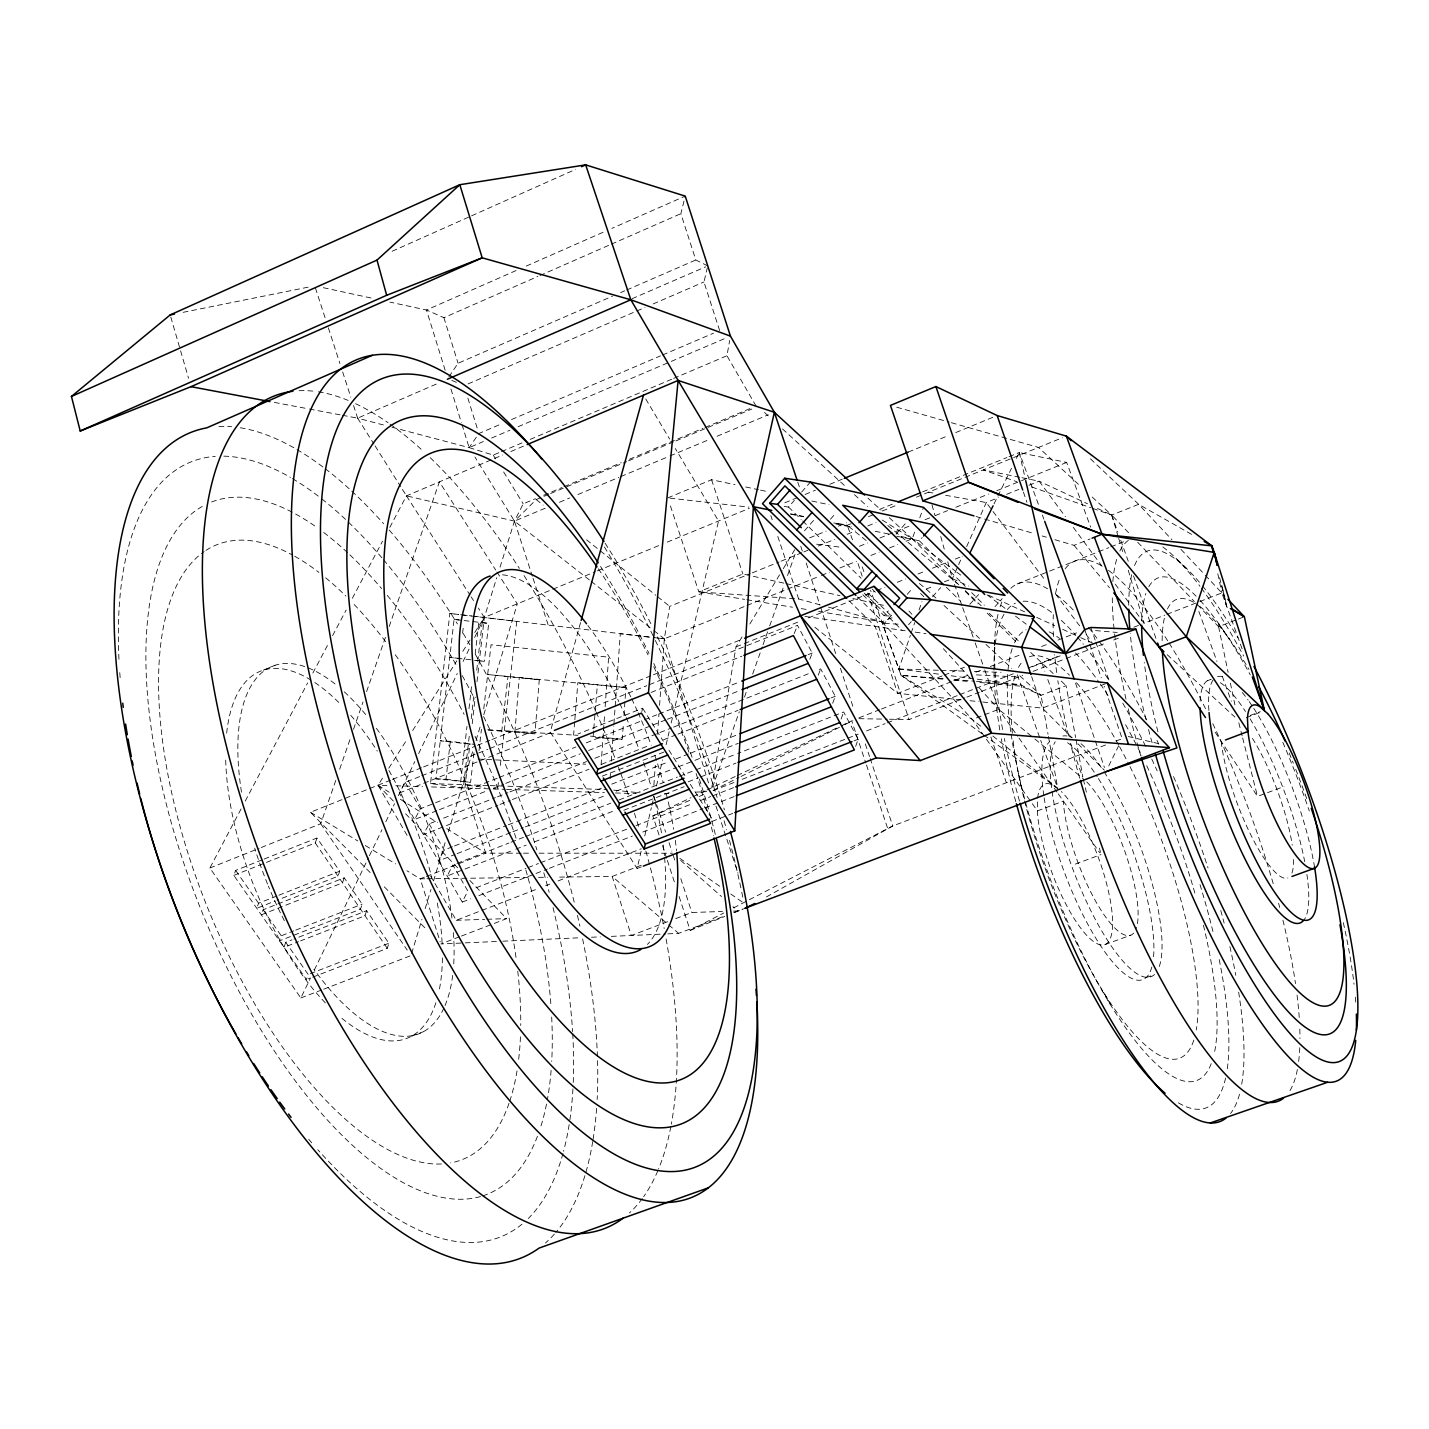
<?xml version="1.0" encoding="UTF-8"?>
<svg xmlns="http://www.w3.org/2000/svg" width="1429" height="1429" viewBox="0 0 1429 1429"><rect width="100%" height="100%" fill="white"/><g stroke="black" fill="none" stroke-linecap="round" stroke-linejoin="round"><path stroke-width="0.75" stroke-dasharray="5 3.75" d="M994.37 654.035L994.852 637.566M601.091 764.908L603.342 732.613M603.502 730.451L604.556 715.393M605.146 706.801L608.629 657.179L491.058 644.765L483.431 711.785M610.094 778.716L610.558 772.124M611.326 761.139L613.791 725.986M613.952 723.788L615.024 708.427M615.184 706.23L620.275 633.726L651.106 637.298L460.817 614.774M593.607 730.916L593.071 737.489L622.276 739.293L623.33 724.199M623.937 715.59L625.009 700.514M625.152 698.352L625.92 687.581L487.664 674.542L539.269 679.775L534.928 733.881L487.503 730.058M653.875 785.307L655.304 765.337M657.519 734.256L658.948 714.286M659.573 705.408L664.324 638.817L669.719 606.378L750.189 573.708M574.654 721.967L573.601 735.06L577.923 735.613M574.833 719.787L577.852 682.687L625.92 687.581M593.785 728.736L595.036 713.428M595.214 711.249L597.358 685.009M521.299 853.184L485.717 853.184L464.889 788.022L430.486 783.556L449.849 613.47L458.459 614.452M473.946 752.869L470.588 782.377L435.934 778.823L454.083 619.4L462.335 620.347M435.934 778.823L445.991 779.198L450.314 741.347L474.91 744.438M462.621 633.172L463.585 624.759M460.638 782.02L466.979 726.325M468.98 708.73L471.481 686.76M475.214 654.035L478.84 622.24L488.7 623.383L484.377 661.341L474.482 660.394M469.23 736.274L463.711 784.7L484.913 787.45M471.231 718.662L473.731 696.637M476.75 670.219L482.77 617.382L516.78 621.276L500.15 767.016M464.889 788.022L469.927 743.705M472.213 723.771L475.232 697.173M477 681.669L484.324 617.417L496.774 577.638M479.019 750.564L481.43 729.308M501.686 731.827L507.938 676.971M498.399 782.485L497.649 789.094L493.398 788.558M711.874 787.022L736.006 646.89L742.919 635.458M756.066 406.05L726.95 355.732L729.665 340.477M641.264 866.885L637.102 868.493L641.174 851.112M644.747 835.911L651.356 807.689M651.874 805.509L653.392 798.99M656.447 785.968L662.556 759.906M666.128 744.705L669.183 731.666M671.219 722.985L718.555 520.996L675.328 448.545M719.644 330.581L703.961 281.977L707.301 267.92M641.835 711.499L642.639 708.23L578.013 733.988M707.766 265.901L695.798 259.989L680.865 213.689L685.223 196.112L611.88 228.39M580.549 622.597L550.272 732.023L637.102 868.493M411.641 953.447L421.948 919.329M425.163 908.683L430.969 889.499M433.541 880.961L445.133 842.592M448.349 831.928L473.481 748.796M476.053 740.276L480.573 725.343M483.788 714.696L517.298 603.842L496.917 571.939M312.701 977.168L387.295 948.338L388.867 943.247L366.628 910.684L294.052 939.032M500.043 567.17L514.458 521.103L523.21 503.848L535.464 498.685M366.628 910.684L365.002 915.739L300.626 940.854M344.193 877.817L342.531 882.836L261.311 914.81L263.115 909.773L344.193 877.817L362.162 904.128L360.537 909.183L279.477 940.854L281.245 935.781L293.695 930.922M262.096 859.865L235.66 870.404L233.82 875.388L306.485 979.562L308.2 974.471L285.746 942.265L291.98 939.835M264.133 859.061L317.006 837.983L339.691 871.208L338.012 876.227L277.065 900.252M982.116 733.774L901.074 675.363L898.823 668.968L910.38 635.316M911.095 633.226L914.703 622.705M919.043 610.094L921.919 601.68M285.746 942.265L283.996 947.338L298.536 941.657M261.203 847.522L320.739 823.729L336.029 779.698M339.673 769.213L350.587 737.739M353.499 729.362L362.966 702.086M366.592 691.6L385.526 637.066M389.17 626.581L439.382 481.877L495.72 570.064M266.401 862.419L315.273 842.967L317.006 837.983M855.649 746.367L858.15 739.24L843.646 711.999L737.632 753.512M712.607 787.218L739.311 711.767M744.491 697.102L748.207 686.634M752.654 674.059L762.3 646.819M763.032 644.711L768.981 627.956M769.713 625.866L783.807 586.051M787.522 575.565L795.685 552.523M276.815 896.037L258.56 903.235L256.756 908.272L275.029 901.056M906.04 541.269L912.238 538.769L915.257 530.391M919.776 517.834L923.545 507.384M841.092 719.055L843.646 711.999M832.678 703.282L835.268 696.28L820.675 668.879L816.531 670.523M818.299 675.131L820.675 668.879M809.832 659.233L812.244 653.035L797.507 625.384L648.837 684.866M794.22 633.547L797.507 625.384M961.967 605.592L952.411 578.62L957.752 566.616M958.645 564.616L962.199 556.613M966.647 546.61L986.242 502.561L998.442 497.631M241.072 808.957L209.867 868.028L300.858 997.978L310.522 977.954L306.485 979.562M314.38 969.952L368.45 857.775M369.414 855.775L381.972 829.731M385.83 821.729L394.529 803.687M398.387 795.685L414.803 761.621M418.661 753.619L457.28 673.488M463.085 661.484L469.837 647.462M474.66 637.441L484.324 617.417L595.339 571.725M994.012 503.901L1011.5 468.337M1016.358 458.459L1019.27 452.529L1066.659 462.424L1090.666 527.14M1108.761 765.89L1120.265 742.562M419.662 776.59L405.211 782.377L399.316 793.024L462.264 902.074L467.801 890.999L452.832 865.009L447.206 875.977L513.672 850.005M452.457 846.754L444.187 850.005L438.507 860.919L455.047 854.435M245.234 801.08L307.646 682.937M312.844 673.095L328.438 643.55M332.6 635.673L346.122 610.076M352.374 598.269L382.525 541.162M389.813 527.372L406.461 495.863L492.451 459.334M435.345 821.425L429.129 823.872L423.359 834.697L497.899 805.241M497.113 778.287L420.412 808.76L414.606 819.514L437.399 810.475M749.832 624.009L782.092 570.635M783.253 568.724L794.774 549.665M407.086 835.376L378.042 785.2L384.008 775.768M388.777 768.23L406.693 739.954M412.659 730.523L456.851 660.77M462.817 651.338L469.998 640.031M474.767 632.493L484.324 617.417L478.34 608.057M448.885 376.899L458.066 363.252L612.487 296.178M391.939 427.217L469.141 447.616L478.858 433.523L501.311 423.931M784.199 506.491L788.54 507.063L794.363 500.382M801.651 492.058L810.404 482.055M804.473 530.784L814.173 519.727M830.463 519.227L835.911 513.029M896.054 534.178L907.611 521.103M896.68 536.232L919.347 540.805L922.205 537.59M862.794 594.75L884.122 615.685L888.356 610.915M907.201 594.303L912.702 588.105M857.454 596.947L884.355 623.383L892.839 613.827M932.548 596.768L940.693 587.605M908.54 624.741L911.327 621.615M969.827 604.36L978.597 594.535M994.995 606.682L1002.193 598.644M548.557 494.398L536.232 499.561L514.458 521.103L406.461 495.863L401.799 488.468M766.48 896.912L892.75 825.962L1105.653 744.956M679.097 896.465L690.171 930.386L723.717 912.988M733.595 907.879L747.403 900.717M749.385 899.698L892.75 825.962L870.225 758.62M713.125 790.398L739.079 777.447M741.062 776.447L842.878 725.61M844.878 724.61L852.863 720.627M659.055 834.983L652.839 815.905L690.993 797.65M693.011 796.685L705.069 790.934M707.069 789.969L735.185 776.519M737.203 775.572L839.645 726.575M841.663 725.628L851.702 720.823L865.76 762.89M392.135 251.272L469.552 216.726M471.588 215.815L575.476 169.426M516.119 270.545L426.467 310.004L389.938 302.108M526.301 266.062L603.735 231.98M445.169 370.29L426.467 310.004L443.901 317.667L537.858 276.44M539.912 275.529L609.361 245.056M611.398 244.163L680.865 213.689M620.615 292.641L624.669 290.873M626.706 289.998L695.798 259.989M632.011 298.732L705.73 266.794M342.299 415.25L357.643 418.161L437.149 383.704M468.069 383.919L634.815 311.861M636.852 310.968L644.997 307.467M653.124 303.948L703.961 281.977M511.511 419.572L660.466 355.875M662.52 354.999L713.535 333.189M462.014 424.609L469.141 447.616L483.431 441.525M491.594 438.042L509.974 430.2M518.138 426.717L669.201 362.252M671.255 361.394L726.361 337.869M469.141 447.616L493.273 455.101L499.418 452.475M501.472 451.618L521.978 442.901M530.177 439.4L671.612 379.274M673.666 378.399L726.95 355.732M494.488 458.459L502.651 454.994M510.814 451.528L525.104 445.455M652.839 815.905L691.029 799.847M699.067 796.471L707.105 793.095M543.645 495.256L562.026 487.539M564.062 486.682L621.258 462.674M629.421 459.245L702.961 428.361M704.997 427.503L751.976 407.765M550.594 493.523L626.563 461.638M628.617 460.781L673.773 441.811M675.828 440.954L751.779 409.069M545.163 508.242L514.458 521.103L474.946 457.048M559.489 502.24L569.707 497.953M577.905 494.523L618.828 477.393M620.883 476.536L667.95 456.816M669.987 455.958L708.873 439.685M717.054 436.256L768.213 414.839M667.772 497.899L711.553 479.715L735.006 484.699M263.258 670.201L275.136 665.271M597.393 570.868L659.001 545.503M667.218 542.127L749.278 508.349M784.807 502.794L796.828 497.846M805.099 494.452L815.405 490.218M829.856 484.288L842.235 479.197M908.272 452.064L947.498 435.952M955.751 432.558L993.28 417.125M809.654 537.858L826.105 531.159M838.43 526.14L846.647 522.8M879.532 509.421L893.911 503.562M922.687 491.844L1006.945 457.548M1008.999 456.708L1019.27 452.529L1038.526 504.616M851.112 523.711L847.254 525.265L834.179 522.621M868.439 516.655L874.226 514.297M882.265 511.028L898.341 504.491M916.436 497.131L922.473 494.666M924.474 493.845L1062.39 437.738M783.842 583.121L742.866 573.994L698.817 591.892L669.844 504.169M752.261 572.868L779.091 561.972M781.145 561.133L801.794 552.755M803.848 551.916L807.974 550.236M818.299 546.039L834.804 539.34M847.183 534.303L855.435 530.963M867.832 525.926L876.084 522.567M859.383 546.307L867.582 542.984M879.907 538.001L910.684 525.55M925.045 519.727L933.262 516.405M935.316 515.583L947.623 510.6M955.84 507.277L988.672 493.987M996.888 490.665L1019.466 481.519M1021.521 480.698L1066.659 462.424M1006.588 494.345L1018.806 489.415M1028.969 485.288L1039.151 481.18L1087.523 503.776M708.516 782.931L664.324 638.817L653.375 637.513L664.324 638.817L744.902 606.307M746.974 605.467L819.281 576.28M821.336 575.458L829.606 572.118M839.93 567.956L856.471 561.275M870.922 555.434L879.192 552.112M889.517 547.932L897.787 544.61M370.182 872.565L310.486 812.279L367.807 789.29M369.843 788.469L390.456 780.216M392.528 779.377L421.519 767.748M423.591 766.926L475.375 746.17M477.447 745.331L489.879 740.347M491.951 739.525L651.428 675.578M653.5 674.756L742.562 639.049M690.171 930.386L724.646 916.525M734.792 912.452L742.919 909.183M736.006 646.89L742.205 644.408M744.277 643.586L800.115 621.222M808.385 617.9L874.584 591.392M876.656 590.57L884.926 587.248M897.341 582.282L905.611 578.959M918.025 573.994L924.224 571.511M932.494 568.206L946.98 562.401M955.251 559.078L961.467 556.596M421.734 775.768L487.789 749.332M489.861 748.492L646.783 685.706M209.867 868.028L259.149 848.344M399.316 793.024L552.005 732.023M651.035 692.458L741.83 656.197M919.383 583.514L926.26 589.07L934.298 585.854M944.373 581.835L952.411 578.62L968.451 585.997M1092.756 508.42L1111.708 515.065L1138.663 504.312L1192.59 534.928M233.82 875.388L264.365 863.241M818.656 611.469L881.854 621.794L895.394 616.399M1054.906 539.698L1074.072 545.342L1090.041 538.983M499.185 777.447L575.905 746.974M586.265 742.848L642.246 720.609M644.318 719.787L656.751 714.839M658.823 714.018L739.686 681.883M808.099 654.696L812.244 653.035M439.471 809.654L485.038 791.577M493.327 788.29L503.687 784.182M505.759 783.36L580.335 753.78M588.623 750.493L650.784 725.825M652.857 725.003L665.289 720.073M667.361 719.251L739.865 690.493M1017.234 583.943L1047.636 571.904M1049.654 571.1L1096.49 552.541M1098.526 551.719L1108.761 547.664M1110.797 546.86L1125.123 541.18M443.633 818.138L495.416 797.632M497.488 796.81L507.849 792.72M509.921 791.898L586.569 761.55M594.857 758.281L671.523 727.933M673.595 727.111L808.242 673.809M499.971 804.438L510.314 800.347M512.386 799.525L588.98 769.249M601.413 764.354L649.034 745.527M663.52 739.811L675.935 734.899M678.007 734.077L738.043 710.356M278.834 895.233L339.691 871.208M454.529 845.932L506.259 825.605M508.331 824.801L601.448 788.183M611.791 784.128L667.665 762.157M675.935 758.906L688.349 754.03M690.421 753.208L738.007 734.506M831.124 697.906L835.268 696.28M457.119 853.631L510.885 832.535M512.957 831.714L523.3 827.659M525.354 826.855L606.003 795.221M616.346 791.148L676.31 767.623M678.382 766.819L692.851 761.139M694.923 760.335L738.346 743.294M456.976 863.384L508.956 843.039M511.028 842.217L523.496 837.34M525.586 836.519L610.808 803.152M619.132 799.901L677.346 777.108M679.418 776.304L693.976 770.606M696.048 769.784L735.542 754.316M424.306 877.21L420.215 878.817L406.961 870.779M426.342 876.424L485.717 853.184L446.723 828.57M942.229 675.917L897.68 693.351L814.423 626.884M944.247 675.131L964.504 667.2M295.767 930.1L362.162 904.128M602.181 776.161L666.879 750.922M515.762 849.201L526.14 845.146M534.446 841.895L615.47 810.243M688.171 781.824L698.567 777.769M700.639 776.947L735.953 763.157M858.918 717.84L879.424 709.82M881.479 709.016L969.737 674.559M975.882 672.148L982.045 669.754M990.261 666.539L1019.02 655.304M1041.598 646.497L1047.761 644.086M1058.032 640.067L1076.519 632.851M623.776 810.279L684.098 786.718M713.196 790.594L733.917 782.538M742.205 779.305L845.789 738.989M847.861 738.186L858.222 734.149M866.51 730.933L885.14 723.663M887.213 722.86L957.662 695.459M959.734 694.637L1013.608 673.684M1028.094 668.04L1059.175 655.947M1032.167 666.771L1060.211 655.857M1133.84 627.206L1142.057 624.009M1115.245 584.157L1144.111 623.223L1164.796 615.167M1166.868 614.345L1195.859 603.074M1199.86 601.52L1221.884 592.946L1224.885 596.107M476.107 887.766L525.943 868.385M528.015 867.582L538.394 863.545M540.466 862.741L627.67 828.838M635.976 825.605L692.047 803.812M700.353 800.579L710.731 796.542M712.803 795.739L733.577 787.665M854.006 740.847L858.15 739.24M889.481 719.216L909.04 719.573L964.861 697.87M966.933 697.066L979.329 692.243M981.401 691.44L1022.735 675.363M1033.06 671.362L1064.051 659.305M1066.123 658.501L1105.367 643.246M1113.638 640.031L1119.836 637.62M462.264 902.074L470.57 898.859M478.876 895.626L547.343 869.064M549.415 868.26L632.404 836.054M642.782 832.035L702.943 808.689M705.015 807.885L734.077 796.614M310.254 973.667L388.867 943.247M976.418 717.912L982.491 715.572M984.527 714.786L998.71 709.302L1033.185 737.614M430.54 875.906L456.244 920.294L537.322 888.945M545.628 885.73L549.79 884.122M558.114 880.907L641.264 848.772M711.928 821.443L726.486 815.816M728.576 815.012L732.72 813.405M979.83 682.49L1021.396 686.242L1041.044 695.316L1066.088 685.634L1075.644 737.56M1197.359 604.646L1218.58 626.688L1236.424 619.793M1238.407 619.025L1244.355 616.721M1105.421 683.794L1042.366 708.087L978.794 701.621M641.299 865.242L612.184 876.459L556.381 877.138M300.858 997.978L321.65 989.975M323.722 989.19L410.998 955.572M459.37 936.835L440.864 943.962L463.014 942.979M461.424 936.049L492.255 924.17M494.309 923.384L506.634 918.633L469.891 880.496M1207.273 680.776L1210.649 679.489M1115.995 741.026L1122.194 738.668L1104.188 686.259M667.629 921.687L631.296 935.477L612.184 876.459L666.986 923.402M675.703 918.615L691.85 912.488L722.502 911.47M1250.196 715.465L1260.271 711.66M1246.32 717.626L1260.432 712.285M667.861 933.851L678.614 933.369L723.538 916.382M733.738 912.506L743.419 908.862M411.606 1036.168L423.609 1031.631M1075.305 864.116L1101.009 854.56M1215.222 732.291L1257.502 796.382L1283.974 786.539M1105.028 944.569L1130.821 935.173M1146.129 977.579L1154.4 974.596A128.217 35.582 69.5 0 1 1080.36 887.981A128.217 35.582 69.5 0 1 1055.245 741.722M183.126 312.326L310.415 286.711M664.378 793.649L668.826 793.434M695.53 792.148L706.676 791.612M465.229 942.872L500.65 941.3M502.865 941.193L580.37 937.746M591.445 937.245L600.305 936.852M611.38 936.37L665.718 933.941M456.244 920.294L484.735 919.347M486.914 919.276L506.634 918.633M733.452 911.113L737.828 910.97L732.934 906.629M424.681 878.764L420.215 878.817L440.203 941.854M426.896 878.746L529.587 877.477M538.519 877.37L547.45 877.245M523.514 853.184L530.195 853.184M539.09 853.184L672.505 853.22M859.025 718.68L887.302 719.18M828.516 607.146L881.854 621.794L898.823 668.968L938.817 670.272M941.05 670.344L965.486 671.148M974.382 671.451L1001.05 672.327M393.35 801.08L378.042 785.2L386.937 785.486M395.851 785.771L422.573 786.647M431.487 786.932L491.094 788.879M493.273 788.951L504.312 789.326M506.527 789.397L604.342 792.595M615.452 792.952L635.458 793.613M430.486 783.556L487.968 785.539M490.183 785.611L505.634 786.146M507.831 786.218L607.129 789.63M478.036 759.067L585.711 764.176M976.4 674.881L1018.609 676.971M450.314 741.347L440.275 740.794L470.927 744.223M884.355 623.383L899.752 624.259M884.122 615.685L891.464 616.149L864.188 589.373M487.718 729.701L577.816 735.328M590.427 736.114L622.276 739.293M819.978 604.806L798.65 598.947L698.817 591.892L744.58 599.358M943.229 678.721L901.074 675.363L870.565 590.32M954.322 679.597L974.31 681.169M976.525 681.347L1020.895 684.866L1041.044 695.316L1048.029 734.238M1095.543 630.582L1117.192 632.475M942.64 679.132L901.074 675.363L972.363 719.484L982.616 727.736M953.572 680.115L968.88 681.49M459.745 658.43L449.76 657.465L474.106 660.127M961.253 699.835L897.68 693.351L875.191 626.438L848.29 599.984M970.023 700.728L976.596 701.389M613.72 790.148L640.067 792.845M669.969 498.149L748.992 507.134M460.62 614.702L471.391 615.935M473.553 616.185L484.324 617.417M464.068 620.561L488.7 623.383M454.083 619.4L462.067 620.329M449.849 613.47L458.62 614.506M476.161 660.377L484.377 661.341M539.269 679.775L519.281 677.4L514.958 731.398L534.928 733.881M816.62 544.199L842.449 547.45M445.991 779.198L470.588 782.377M898.823 668.968L940.246 674.363M951.142 675.792L975.114 678.9M977.293 679.186L1020.895 684.866M804.938 616.417L906.433 630.886M915.132 632.118L925.992 633.672M746.76 599.716L792.506 607.2M801.222 608.611L807.76 609.683M928.493 492.219L932.78 492.987M945.605 495.291L986.242 502.561L1044.849 579.906M274.332 402.406L307.217 408.623M309.396 409.033L340.102 414.839M1019.806 477.286L983.277 469.927L1016.966 481.769M1021.949 477.715L1039.151 481.18L1065.391 516.691M790.559 513.797L803.652 516.441M790.612 514.19L803.42 516.78M833.786 522.907L851.22 526.444M875.191 531.284L890.446 534.357M901.342 536.572L912.238 538.769L954.983 570.796M836.001 523.996L852.541 527.319M745.67 486.967L758.46 489.683M760.585 490.147L769.124 491.951M811.886 501.043L829.07 504.705M323.329 287.693L372.755 298.375M786.004 583.604L839.913 595.625M852.863 598.519L885.212 605.717M1128.285 736.524L1160.009 743.955M353.552 405.55L357.643 418.161L383.365 424.949M896.733 407.211L949.231 422.109M951.339 422.698L1038.544 447.438L1080.824 486.521M976.078 516.512L982.473 518.405M984.599 519.031L1033.596 533.428M1042.116 535.946L1046.385 537.197M1031.702 486.95L1090.649 507.67M451.796 380.382L457.905 383.026M988.511 595.232L1024.611 611.826M1036.632 617.364L1054.691 625.67M1062.712 629.349L1078.752 636.727M1080.753 637.656L1092.792 643.193M1097.597 508.492L1111.708 515.065L1130.071 534.267M310.486 812.279L357.786 840.949M365.342 845.539L395.619 863.902M882.265 520.067L912.238 538.769L957.555 583.729M378.042 785.2L389.17 792.22M400.316 799.258L437.453 822.693M679.793 858.311L719.859 886.355M730.791 894L743.527 902.914M983.92 735.078L1055.942 787.004M956.769 572.118L962.11 576.137M987.046 594.803L1006.623 609.486M1015.537 616.167L1026.218 624.169M1057.889 788.915L1052.762 785.021A85.686 24.382 69.5 0 0 1037.65 797.704L1037.4 811.94A85.686 24.382 69.5 0 0 1082.182 930.047A85.686 24.382 69.5 0 0 1111.119 905.361A85.686 24.382 69.5 0 0 1061.336 791.523M589.391 579.96L514.458 521.103L532.356 576.226M591.142 581.335L652.124 629.242M653.875 630.6L664.324 638.817M536.232 499.561L543.163 505.116M586.497 539.787L598.644 549.504M600.376 550.897L655.84 595.286M657.572 596.679L669.719 606.378M992.851 736.006L1057.746 788.308L1040.687 740.401M866.153 540.519L847.254 525.265L852.488 539.84M887.82 525.497L958.805 584.657M1034.918 739.025L1083.2 778.68M668.647 924.831L678.614 933.369M680.668 860.437L721.502 896.537M764.479 412.463L769.391 416.946M782.485 428.896L846.272 487.182M854.453 494.648L867.546 506.616M867.921 498.096L881.05 510.153M889.267 517.691L912.238 538.769M1167.207 654.678L1234.888 717.072M1019.859 675.828L1041.044 695.316M1092.203 497.042L1111.708 515.065L1117.728 531.856M926.26 589.07L935.941 598.036M944.015 605.521L979.508 638.424M985.956 644.408L1011.768 668.343M1030.72 652.446L1053.191 673.559M1061.247 681.097L1066.088 685.634M1090.47 458.852L1138.663 504.312L1171.959 539.769M965.2 590.677L981.169 605.735M989.172 613.273L1019.52 641.907M1176.853 559.168L1188.606 570.457M788.54 507.063L801.169 519.442M802.741 520.996L861.169 578.298M872.226 589.123L875.388 592.231M864.188 593.053L902.074 630.26M919.347 540.805L965.307 586.372M971.649 592.66L984.331 605.235M965.379 591.481L977.883 603.878M987.243 613.184L1016.948 642.639M946.48 587.337L960.627 601.377M920.615 593.517L923.759 596.643M1071.804 737.578L1042.366 708.087L1031.649 676.649M1078.002 743.794L1104.349 770.177M384.312 886.837L426.735 929.69M405.586 813.78L457.655 867.796M1137.716 542.27L1194.322 601.484M1181.033 549.433L1203.736 573.601M1205.236 575.226L1221.884 592.946L1243.301 652.124M881.854 621.794L972.363 719.484L1031.041 801.937M908.933 611.005L911.934 614.291M943.354 648.695L970.273 678.168M979.258 688.01L998.71 709.302L1017.716 736.31M1074.072 545.342L1109.511 587.801M1055.495 593.964L1080.806 627.367M1086.129 634.387L1091.452 641.425M1073.268 527.337L1102.116 566.402M1032.327 803.741L1037.418 810.904L1063.372 801.115L1063.355 802.151A85.865 23.918 69.5 0 0 1094.632 899.377A85.865 23.918 69.5 0 0 1134.572 931.904M1018.984 738.114L1057.031 792.113M1058.3 793.917L1099.741 852.774M235.66 870.404L258.56 903.235M263.115 909.773L281.245 935.781M1218.705 623.687L1229.851 639.763M320.739 823.729L407.229 950.089M315.273 842.967L387.295 948.338M406.461 495.863L469.945 594.964M471.141 596.84L473.535 600.573M357.643 418.161L373.916 444.062M375.077 445.902L400.638 486.61M642.639 708.23L663.288 741.169M668.915 750.136L684.902 775.625M690.332 784.289L711.696 818.353M493.273 455.101L495.577 458.852M503.633 471.963L523.21 503.848M645.747 398.977L669.629 439.025M405.211 782.377L420.412 808.76M429.129 823.872L444.187 850.005M1103.706 992.566L1111.923 1007.123M1042.366 515.047L1043.92 519.209M1198.877 611.433L1216.972 661.556M1222.259 676.185L1231.316 701.246M1120.747 540.251L1128.267 561.222M1133.536 575.923L1156.132 638.852M862.205 566.92L864.545 573.529M1041.902 662.985L1044.849 671.255M1047.796 679.507L1067.713 735.292M1070.66 743.544L1082.45 776.608M1017.323 674.845L1039.937 738.311M962.699 607.664L974.453 640.853M975.185 642.925L984.009 667.825M984.742 669.897L998.71 709.302M1090.809 627.492L1095.132 640.067M1095.847 642.157L1108.833 679.9M1084.736 629.653L1089.059 642.228M1089.773 644.318L1101.295 677.864M1023.396 492.04L1026.951 502.383M1075.519 683.08L1104.438 767.498M990.886 736.971L1006.391 782.735M797.757 482.091L799.883 488.45M865.313 743.884L869.529 756.513M866.456 764.979L887.552 828.088M770.838 515.637L772.232 519.799M777.787 536.464L798.65 598.947M711.553 479.715L742.866 573.994M715.947 806.081L737.971 873.19M858.043 563.562L862.187 576.209M867.689 593.071L909.04 719.573M653.928 796.292L665.628 832.142M669.058 842.681L671.809 851.112M673.202 855.328L675.274 861.687M680.793 878.621L691.85 912.488M800.758 546.253L802.812 552.559M806.224 563.062L819.907 605.11M820.603 607.218L836.34 655.572M840.431 668.183L853.435 708.123M662.52 845.575L666.664 858.293M667.361 860.419L674.952 883.747M533.053 578.352L548.182 625.009M315.416 287.943L325.633 319.435M328.348 327.848L339.923 363.555M342.656 371.951L350.82 397.155M443.901 317.667L458.066 363.252M467.872 398.173L477.572 429.361M450.975 389.063L461.353 422.52M1111.708 515.065L1118.067 536.268M1118.693 538.394L1123.14 553.237M1128.231 570.207L1144.111 623.223M170.783 317.042L179.983 348.694M180.59 350.802L188.557 378.221M931.994 504.866L934.923 515.405M940.746 536.482L944.247 549.129M947.749 561.776L952.411 578.62M1238.818 722.824L1242.105 735.81M1242.658 737.971L1257.502 796.382M1219.598 577.638L1226.314 605.164L1221.473 584.068M1083.343 779.287L1086.362 792.202M1099.49 848.111L1100.491 852.416M1222.777 589.23L1226.814 606.557M1019.27 452.529L1025.218 478.465M1217.776 573.69L1221.884 592.946M1218.58 626.688L1228.118 672.291M1230.387 683.133L1234.924 704.854M1018.538 773.732L1021.074 786.075M1076.037 739.722L1082.789 776.501M1048.422 736.399L1057.353 786.146M1221.331 741.526L1221.366 742.562A86.955 21.06 69.4 0 0 1250.268 833.786A86.955 21.06 69.4 0 0 1287.886 877.96M1086.755 781.931A85.865 23.918 69.5 0 1 1126.374 855.828A85.865 23.918 69.5 0 1 1136.198 928.528M1252.411 738.364A86.955 21.06 69.4 0 1 1292.245 845.2M1293.549 859.543A86.955 21.06 69.4 0 1 1291.887 873.155M1140.806 755.959A289.98 71.718 69.4 0 1 1128.124 708.337M1125.998 699.138A289.98 71.718 69.4 0 1 1114.334 631.386M1114.084 629.046A289.98 71.718 69.4 0 1 1112.298 597.018M1112.852 581.549A289.98 71.718 69.4 0 1 1116.71 559.168M1119.854 551.04A289.98 71.718 69.4 0 1 1131.268 538.751M1162.795 546.914A289.98 71.718 69.4 0 1 1199.931 586.212M1201.325 588.087A289.98 71.718 69.4 0 1 1243.694 656.072M1289.172 752.994A289.98 71.718 69.4 0 1 1293.299 763.193M1295.728 769.338A289.98 71.718 69.4 0 1 1307.481 800.687M1343.331 922.67A289.98 71.718 69.4 0 1 1354.049 984.277M1355.335 997.138A289.98 71.718 69.4 0 1 1355.817 1003.283M1152.113 742.758A272.707 66.895 69.4 0 1 1148.076 727.808M1145.933 719.43A272.707 66.895 69.4 0 1 1130.214 633.261M1128.749 605.217A272.707 66.895 69.4 0 1 1131.697 574.708M1134.555 565.527A272.707 66.895 69.4 0 1 1201.039 584.175M1202.468 585.908A272.707 66.895 69.4 0 1 1237.925 637.798M1162.152 640.639A216.886 52.748 69.4 0 1 1164.671 616.935M1167.439 608.968A216.886 52.748 69.4 0 1 1197.859 604.985M1199.574 606.235A216.886 52.748 69.4 0 1 1248.946 669.415M1200.146 701.175A129.753 31.527 69.4 0 1 1211.22 679.525M1220.348 682.705A129.753 31.527 69.4 0 1 1245.499 711.499M1250.125 718.876A129.753 31.527 69.4 0 1 1304.713 861.651M1306.892 874.405A129.753 31.527 69.4 0 1 1303.034 921.026M1157.919 731.702A243.609 59.732 69.4 0 1 1144.236 662.413M1141.753 620.99A243.609 59.732 69.4 0 1 1145.862 593.464M1148.791 586.747A243.609 59.732 69.4 0 1 1198.699 598.876M1200.074 600.359A243.609 59.732 69.4 0 1 1250.25 674.845M1282.795 742.294A243.609 59.732 69.4 0 1 1309.339 810.993M1208.898 710.463A129.843 31.295 69.4 0 1 1213.15 680.025M1217.562 676.667A129.843 31.295 69.4 0 1 1224.242 677.167M1242.265 692.476A129.843 31.295 69.4 0 1 1248.106 700.085M1249.232 701.639A129.843 31.295 69.4 0 1 1252.626 706.605M1253.769 708.355A129.843 31.295 69.4 0 1 1314.501 866.76M1079.735 778.233A288.622 75.273 69.4 0 1 1070.571 743.884M1068.57 735.596A288.622 75.273 69.4 0 1 1057.853 680.668M1056.692 672.523A288.622 75.273 69.4 0 1 1054.656 654.625M1053.387 636.566A288.622 75.273 69.4 0 1 1053.316 614.613M1055.584 593.535A288.622 75.273 69.4 0 1 1059.621 578.941M1065.212 568.688A288.622 75.273 69.4 0 1 1101.563 565.777M1108.457 570.314A288.622 75.273 69.4 0 1 1167.993 641.264M1169.172 643.139A288.622 75.273 69.4 0 1 1206.951 711.571M1212.792 723.646A288.622 75.273 69.4 0 1 1273.989 886.409M1278.616 903.289A288.622 75.273 69.4 0 1 1279.705 907.433M1282.92 920.169A288.622 75.273 69.4 0 1 1295.496 983.616M1297.05 995.12A288.622 75.273 69.4 0 1 1299.318 1019.038M1299.818 1029.041A288.622 75.273 69.4 0 1 1299.961 1038.615M1299.765 1047.707A288.622 75.273 69.4 0 1 1298.55 1062.194M1297.371 1069.517A288.622 75.273 69.4 0 1 1287.993 1093.542M604.396 546.985A451.1 175.32 68.3 0 1 654.393 638.495M655.339 640.478A451.1 175.32 68.3 0 1 717.144 797.507M724.092 820.818A451.1 175.32 68.3 0 1 726.539 829.517M729.504 840.413A451.1 175.32 68.3 0 1 741.329 890.142M741.776 892.268A451.1 175.32 68.3 0 1 743.062 898.609M605.146 543.27A424.252 163.549 68.3 0 1 651.553 625.027M657.447 636.887A424.252 163.549 68.3 0 1 724.414 809.904M598.322 568.76A337.244 128.824 68.3 0 1 648.016 654.839M653.75 666.664A337.244 128.824 68.3 0 1 689.064 752.547M696.102 773.464A337.244 128.824 68.3 0 1 708.034 813.976M711.41 827.105A337.244 128.824 68.3 0 1 713.5 835.804M502.561 574.833A201.56 76.862 68.3 0 1 618.811 701.603M619.757 703.568A201.56 76.862 68.3 0 1 625.277 715.5M626.17 717.501A201.56 76.862 68.3 0 1 639.245 749.957M643.604 762.389A201.56 76.862 68.3 0 1 651.285 787.325M653.571 795.882A201.56 76.862 68.3 0 1 654.661 800.151M655.197 802.276A201.56 76.862 68.3 0 1 661.627 833.947M663.235 844.932A201.56 76.862 68.3 0 1 664.431 855.632M664.61 857.722A201.56 76.862 68.3 0 1 647.373 944.426M600.537 566.42A378.792 145.901 68.3 0 1 649.016 653.517M653.767 663.503A378.792 145.901 68.3 0 1 692.368 758.12M699.406 779.144A378.792 145.901 68.3 0 1 715.465 834.947M587.908 625.545A201.775 76.344 68.3 0 1 630.778 696.834M631.725 698.799A201.775 76.344 68.3 0 1 637.227 710.731M638.12 712.732A201.775 76.344 68.3 0 1 651.213 745.241M654.875 755.602A201.775 76.344 68.3 0 1 663.27 782.628M666.128 793.327A201.775 76.344 68.3 0 1 673.702 829.284M675.31 840.27A201.775 76.344 68.3 0 1 676.524 850.969M299.072 390.724A447.831 182.966 68.3 0 1 316.166 391.51M318.363 391.832A447.831 182.966 68.3 0 1 348.104 400.406M355.553 403.692A447.831 182.966 68.3 0 1 388.099 422.734M390.01 424.091A447.831 182.966 68.3 0 1 423.645 451.528M430.183 457.673A447.831 182.966 68.3 0 1 519.406 568.367M524.05 575.583A447.831 182.966 68.3 0 1 595.25 709.999M596.143 712.035A447.831 182.966 68.3 0 1 602.234 726.271M603.074 728.308A447.831 182.966 68.3 0 1 615.327 758.96M618.453 767.248A447.831 182.966 68.3 0 1 619.99 771.41M620.758 773.482A447.831 182.966 68.3 0 1 628.885 796.489M634.44 813.244A447.831 182.966 68.3 0 1 639.031 827.855M645.854 851.059A447.831 182.966 68.3 0 1 664.181 928.511M666.11 938.96A447.831 182.966 68.3 0 1 671.308 1124.176M670.862 1126.516A447.831 182.966 68.3 0 1 658.573 1168.94M657.804 1170.815A447.831 182.966 68.3 0 1 643.657 1196.662M642.336 1198.484A447.831 182.966 68.3 0 1 629.421 1212.953M1193.804 1040.133A214.296 59.518 69.5 0 1 1099.526 985.688A214.296 59.518 69.5 0 1 1012.839 738.025M1012.357 733.22A214.296 59.518 69.5 0 1 1015.269 675.042M1018.448 667.414A214.296 59.518 69.5 0 1 1023.325 660.77M1029.416 656.804A214.296 59.518 69.5 0 1 1069.464 675.202M1076.501 682.705A214.296 59.518 69.5 0 1 1118.514 744.759M1119.568 746.688A214.296 59.518 69.5 0 1 1128.964 764.604M1130 766.641A214.296 59.518 69.5 0 1 1196.252 1029.987M1019.484 801.044A287.283 78.756 69.5 0 1 1004.337 738.471M1002.622 729.504A287.283 78.756 69.5 0 1 994.477 647.123M994.513 645.14A287.283 78.756 69.5 0 1 998.014 614.363M1000.121 606.753A287.283 78.756 69.5 0 1 1001.997 601.734M1010.857 588.266A287.283 78.756 69.5 0 1 1047.564 588.784M1056.567 594.911A287.283 78.756 69.5 0 1 1075.59 612.434M1088.505 627.349A287.283 78.756 69.5 0 1 1098.079 639.799M1099.258 641.407A287.283 78.756 69.5 0 1 1146.737 719.894M1156.954 740.365A287.283 78.756 69.5 0 1 1158.812 744.241M1173.531 776.608A287.283 78.756 69.5 0 1 1208.005 867.903M1220.759 910.452A287.283 78.756 69.5 0 1 1224.117 923.045M1229.869 946.623A287.283 78.756 69.5 0 1 1235.799 975.292M1238.657 992.137A287.283 78.756 69.5 0 1 1241.444 1085.683M1239.515 1094.221A287.283 78.756 69.5 0 1 1230.548 1113.477M1225.6 1078.02A269.813 74.469 69.5 0 1 1176.746 1101.866M1015.787 801.58A269.813 74.469 69.5 0 1 1001.336 738.775M999.8 729.969A269.813 74.469 69.5 0 1 994.012 672.362M993.995 670.183A269.813 74.469 69.5 0 1 1005.962 611.308M1007.374 609.504A269.813 74.469 69.5 0 1 1015.412 603.181M1022.968 601.252A269.813 74.469 69.5 0 1 1053.709 613.97M1061.265 620.365A269.813 74.469 69.5 0 1 1075.841 635.333M1077.341 637.048A269.813 74.469 69.5 0 1 1083.361 644.283M1084.879 646.176A269.813 74.469 69.5 0 1 1108.904 680.222M1122.765 703.139A269.813 74.469 69.5 0 1 1147.201 749.546M1151.756 759.103A269.813 74.469 69.5 0 1 1157.168 770.856M1200.003 884.587A269.813 74.469 69.5 0 1 1213.382 933.387M1219.205 959.573A269.813 74.469 69.5 0 1 1226.993 1070.732M1062.997 735.989A128.217 35.582 69.5 0 1 1066.963 735.989M1069.071 736.489A128.217 35.582 69.5 0 1 1072.268 737.739M1081.039 743.723A128.217 35.582 69.5 0 1 1102.884 769.963M1104.081 771.785A128.217 35.582 69.5 0 1 1158.562 968.398M1211.238 1063.658A241.019 66.502 69.5 0 1 1108.725 1001.908A241.019 66.502 69.5 0 1 1011.089 733.791M1010.785 731.702A241.019 66.502 69.5 0 1 1013.411 645.319M1014.501 642.854A241.019 66.502 69.5 0 1 1026.04 629.796M1049.19 631.85A241.019 66.502 69.5 0 1 1059.603 638.477M1075.519 652.999A241.019 66.502 69.5 0 1 1099.151 682.347M1100.348 684.062A241.019 66.502 69.5 0 1 1108.761 696.602M1125.57 724.682A241.019 66.502 69.5 0 1 1136.948 745.938M1137.966 747.939A241.019 66.502 69.5 0 1 1141.985 755.977M1146.701 765.712A241.019 66.502 69.5 0 1 1195.644 895.661M1203.414 925.206A241.019 66.502 69.5 0 1 1214.043 1054.441M1151.828 967.022A128.128 35.814 69.5 0 1 1098.294 942.175A128.128 35.814 69.5 0 1 1044.152 797.829M1043.849 795.703A128.128 35.814 69.5 0 1 1049.743 741.58M1067.534 742.776A128.128 35.814 69.5 0 1 1097.222 776.697M1098.419 778.573A128.128 35.814 69.5 0 1 1153.56 956.733M441.49 1163.974A331.01 143.311 68.2 0 1 203.722 897.93A331.01 143.311 68.2 0 1 204.186 551.594M205.972 550.379A331.01 143.311 68.2 0 1 292.677 555.131M294.713 556.256A331.01 143.311 68.2 0 1 318.917 572.422M325.651 577.78A331.01 143.311 68.2 0 1 345.854 596.036M354.142 604.467A331.01 143.311 68.2 0 1 385.919 642.05M395.261 654.75A331.01 143.311 68.2 0 1 516.065 957.769M517.762 971.22A331.01 143.311 68.2 0 1 520.728 1025.504M520.442 1036.847A331.01 143.311 68.2 0 1 518.227 1062.765M517.03 1070.875A331.01 143.311 68.2 0 1 509.742 1101.17M509.046 1103.242A331.01 143.311 68.2 0 1 450.599 1162.92M218.905 426.449A444.615 190.379 68.2 0 1 231.587 426.699M240.286 427.771A444.615 190.379 68.2 0 1 294.999 448.42M296.964 449.563A444.615 190.379 68.2 0 1 323.561 467.444M325.205 468.694A444.615 190.379 68.2 0 1 350.123 489.629M351.784 491.165A444.615 190.379 68.2 0 1 383.633 523.711M389.188 530.016A444.615 190.379 68.2 0 1 457.441 623.955M463.157 633.351A444.615 190.379 68.2 0 1 469.909 644.783M475.41 654.428A444.615 190.379 68.2 0 1 574.297 902.467M577.441 915.417A444.615 190.379 68.2 0 1 579.888 926.171M582.639 939.014A444.615 190.379 68.2 0 1 597.411 1056.531M597.554 1060.675A444.615 190.379 68.2 0 1 597.143 1099.544M596.59 1108.332A444.615 190.379 68.2 0 1 593.035 1139.574M592.713 1141.557A444.615 190.379 68.2 0 1 555.792 1232.477M554.363 1234.102A444.615 190.379 68.2 0 1 545.414 1243.016M521.996 1224.189A417.268 179.75 68.2 0 1 317.827 1149.756M311.772 1142.825A417.268 179.75 68.2 0 1 308.753 1139.288M120.143 677.65A417.268 179.75 68.2 0 1 119.643 670.701M118.964 659.269A417.268 179.75 68.2 0 1 215.243 456.369M223.817 456.155A417.268 179.75 68.2 0 1 290.409 477.411M292.409 478.59A417.268 179.75 68.2 0 1 320.221 497.649M321.882 498.953A417.268 179.75 68.2 0 1 346.836 520.62M348.497 522.21A417.268 179.75 68.2 0 1 382.079 558.024M383.49 559.686A417.268 179.75 68.2 0 1 456.726 665.843M462.246 675.631A417.268 179.75 68.2 0 1 474.75 698.995M483.591 716.554A417.268 179.75 68.2 0 1 536.911 849.898M543.806 872.78A417.268 179.75 68.2 0 1 549.183 892.339M553.041 907.594A417.268 179.75 68.2 0 1 572.6 1031.649M572.725 1033.756A417.268 179.75 68.2 0 1 573.047 1086.647M572.94 1088.862A417.268 179.75 68.2 0 1 569.474 1122.587M569.171 1124.569A417.268 179.75 68.2 0 1 563.58 1151.22M562.99 1153.399A417.268 179.75 68.2 0 1 528.301 1218.473M443.955 1007.963A197.845 85.508 68.2 0 1 313.88 969.219M284.353 920.687A197.845 85.508 68.2 0 1 268.384 886.105M267.545 884.051A197.845 85.508 68.2 0 1 254.666 848.094M241.501 792.202A197.845 85.508 68.2 0 1 337.744 686.17M344.264 691.85A197.845 85.508 68.2 0 1 368.039 717.429M376.416 728.326A197.845 85.508 68.2 0 1 452.118 919.687M453.386 932.619A197.845 85.508 68.2 0 1 453.69 964.646M452.671 975.382A197.845 85.508 68.2 0 1 444.776 1006.123M480.483 1196.555A372.576 160.352 68.2 0 1 200.471 908.38A372.576 160.352 68.2 0 1 203.883 505.544M211.599 501.99A372.576 160.352 68.2 0 1 293.606 512.94M295.607 514.029A372.576 160.352 68.2 0 1 315.577 526.533M323.668 532.445A372.576 160.352 68.2 0 1 348.212 553.291M349.855 554.845A372.576 160.352 68.2 0 1 381.597 588.587M387.259 595.357A372.576 160.352 68.2 0 1 464.139 714.375M475.017 736.274A372.576 160.352 68.2 0 1 516.762 840.341M525.836 869.939A372.576 160.352 68.2 0 1 551.04 1006.463M551.683 1017.073A372.576 160.352 68.2 0 1 551.701 1061.479M551.112 1070.339A372.576 160.352 68.2 0 1 547.396 1099.455M546.503 1104.099A372.576 160.352 68.2 0 1 540.269 1128.213M537.447 1136.287A372.576 160.352 68.2 0 1 482.627 1195.912M435.934 1002.676A197.649 85.972 68.2 0 1 339.584 1016.376M325.401 1002.926A197.649 85.972 68.2 0 1 225.639 757.156M226.675 733.113A197.649 85.972 68.2 0 1 311.129 680.168M314.791 682.508A197.649 85.972 68.2 0 1 340.727 704.408M350.766 715.322A197.649 85.972 68.2 0 1 377.31 751.118M388.92 770.427A197.649 85.972 68.2 0 1 431.826 877.888M437.31 903.039A197.649 85.972 68.2 0 1 442.222 945.48M442.401 957.859A197.649 85.972 68.2 0 1 438.882 991.744"/><path stroke-width="1.5" d="M643.336 866.099L734.774 830.874L753.369 506.67L774.357 412.267L730.451 336.119L685.223 196.112L585.676 164.871L459.816 184.716L170.176 314.934L71.45 396.458L80.22 431.004L191.004 386.67L482.198 257.827L630.832 299.768L730.451 336.119M734.774 830.874L648.444 692.797L678.114 380.453L630.832 299.768L585.676 164.871L581.585 166.693M644.157 849.04L574.672 739.704L641.425 713.125L710.624 823.354L644.157 849.04L645.336 844.021L624.973 812.154M603.342 777.983L619.471 803.473L618.257 808.457L684.92 782.395M578.298 738.418L597.84 769.284L596.572 774.232L663.27 747.921M581.139 620.454L643.479 395.172M1113.763 592.892L1159.151 647.248L1186.302 636.745L1214.221 552.398L1211.863 545.86L1066.356 436.131L997.156 415.535L935.888 386.544L890.446 405.425L922.83 500.864L973.953 515.887M855.864 595.393L762.497 503.669L784.7 478.233L810.404 482.055L923.545 507.384L1034.257 616.774L1021.628 647.283L1030.934 674.542M993.048 505.866L969.737 553.291L994.03 578.745M1074.072 678.846L1065.391 653.517L1084.736 629.653L1090.809 627.492L1135.894 629.171L1176.924 747.921L1105.885 771.731M859.758 591.767L769.677 503.33L784.914 485.86L899.645 598.215L894 604.574M769.677 503.33L777.555 504.348L789.969 490.147M796.739 529.891L812.047 512.422M859.025 522.71L869.35 510.975L943.408 584.55M872.154 571.296L856.703 588.784L864.188 589.373L876.763 575.155M923.616 535.982L933.584 524.729L1005.069 595.411L919.597 580.353L842.717 505.277L933.584 524.729M898.484 607.468L906.968 597.911L930.833 599.716L1034.257 616.774M912.72 620.061L930.833 599.716L810.404 482.055M71.45 396.458L377.006 260.096L459.816 184.716L482.198 257.827L386.67 295.285L80.22 431.004M754.834 903.467L744.938 908.38M372.308 355.303L206.794 427.843A444.615 190.379 68.2 0 0 181.144 920.669A444.615 190.379 68.2 0 0 539.072 1248.089L708.373 1187.821M447.348 379.274L630.832 299.768M527.14 444.598L678.114 380.453L774.357 412.267L864.634 495.095M844.307 478.34L908.272 452.064M898.019 501.883L920.633 492.683M922.83 500.864L968.558 482.27L1102.027 534.214L1214.221 552.398L1264.469 710.749M744.616 638.227L873.976 586.354L968.54 665.628L991.458 733.184L1169.458 747.689L1107.457 683.008L968.54 665.628M554.363 730.398L648.444 692.797M743.884 655.375L793.399 635.583L854.399 749.921L736.149 795.81M1092.042 538.179L1102.027 534.214L1211.863 545.86L1214.436 556.453M741.758 681.061L806.01 655.518M741.937 689.671L808.225 663.378M740.115 709.552L816.727 679.275M597.84 769.284L662.413 743.794M740.079 733.702L829.07 698.71M740.418 742.473L831.392 706.783M619.471 803.473L684.027 778.233M600.912 781.109L667.754 755.066M738.025 762.336L839.823 722.574M622.562 815.262L689.225 789.255M735.649 786.861L851.916 741.651M645.336 844.021L709.624 819.156M734.81 812.601L876.156 757.942L920.294 760.585L991.458 733.184L873.976 586.354M745.277 908.147L1169.458 747.689M1225.439 739.99L1248.053 731.452L1186.302 636.745L1102.027 534.214L1066.356 436.131L1071.178 440.668M1291.977 876.459L1314.448 868.278M1210.381 1122.926L1327.684 1082.253M930.333 634.28L1065.391 653.517L1135.894 629.171M170.176 314.934L174.499 314.076M191.004 386.67L269.938 401.585M771.821 510.385L753.369 506.67L678.114 380.453M1034.507 508.831L1102.027 534.214M1018.055 502.347L968.558 482.27L935.888 386.544M1204.147 541.484L1211.863 545.86L1213.221 552.273M1230.315 608.593L1244.355 616.721L1264.308 710.124L1186.302 636.745M1231.727 608.629L1244.355 616.721L1227.886 599.287M1029.773 626.831L1065.391 653.517L1025.718 480.626M1157.633 643.05L1159.151 647.248L1163.974 651.713M784.7 478.233L906.968 597.911M777.555 504.348L801.312 527.676M846.718 598.429L753.369 506.67L800.544 615.792L876.156 757.942M909.058 519.477L984.76 594.482M1003.14 588.284L1007.695 593.071M1031.988 618.525L1065.391 653.517M800.544 615.792L920.294 760.585M1159.151 647.248L1205.469 717.501M1094.543 537.572L1128.624 629.439M1044.688 521.299L1084.736 629.653M1252.304 676.989L1264.308 710.124M1107.457 683.008L1128.535 744.348M997.156 415.535L1022.7 489.986M774.357 412.267L797.043 479.983M377.006 260.096L386.67 295.285M1217.24 565.402L1214.221 552.398L1217.133 565.062M1311.25 808.403A216.886 52.748 69.4 0 1 1294.192 987.171A216.886 52.748 69.4 0 1 1162.331 650.302M1258.735 686.795A216.886 52.748 69.4 0 1 1285.028 740.99M1253.965 666.432A272.707 66.895 69.4 0 1 1344.653 1058.264A272.707 66.895 69.4 0 1 1155.221 753.619M1129.785 628.617A272.707 66.895 69.4 0 1 1128.785 609.183M1303.034 921.026A129.753 31.527 69.4 0 1 1242.694 854.256A129.753 31.527 69.4 0 1 1200.074 707.802M1355.728 1040.348A289.98 71.718 69.4 0 1 1270.059 1034.792A289.98 71.718 69.4 0 1 1141.432 758.084M1356.353 1014.054A289.98 71.718 69.4 0 1 1356.371 1030.041M1339.955 924.742A243.609 59.732 69.4 0 1 1293.584 1017.216A243.609 59.732 69.4 0 1 1162.956 750.493M1143.396 655.286A243.609 59.732 69.4 0 1 1141.682 625.455M1314.501 866.76A129.843 31.295 69.4 0 1 1274.9 892.661A129.843 31.295 69.4 0 1 1209.059 712.553M1283.546 1098.186A288.622 75.273 69.4 0 1 1080.378 780.43M714 837.966A337.244 128.824 68.3 0 1 591.892 1051.53A337.244 128.824 68.3 0 1 383.794 569.206A337.244 128.824 68.3 0 1 597.036 566.866M756.816 1001.729A451.1 175.32 68.3 0 1 532.713 1126.284A451.1 175.32 68.3 0 1 291.391 517.298A451.1 175.32 68.3 0 1 541.734 458.977M755.959 989.172A451.1 175.32 68.3 0 1 756.423 995.495M730.398 831.41A424.252 163.549 68.3 0 1 589.48 1137.68A424.252 163.549 68.3 0 1 320.596 520.96A424.252 163.549 68.3 0 1 603.985 541.466M640.835 949.481A201.56 76.862 68.3 0 1 491.915 794.846A201.56 76.862 68.3 0 1 490.165 576.03M716.554 839.305A378.792 145.901 68.3 0 1 582.103 1093.721A378.792 145.901 68.3 0 1 347.033 544.538A378.792 145.901 68.3 0 1 598.215 562.83M676.721 853.059A201.775 76.344 68.3 0 1 580.728 915.257A201.775 76.344 68.3 0 1 471.927 638.584A201.775 76.344 68.3 0 1 586.551 623.758M623.115 1218.169A447.831 182.966 68.3 0 1 269.885 880.318A447.831 182.966 68.3 0 1 292.945 391.242M1226.207 1117.907A287.283 78.756 69.5 0 1 1020.11 803.223M1165.099 1093.239A269.813 74.469 69.5 0 1 1016.376 803.741M291.087 1117.335A417.268 179.75 68.2 0 1 288.551 1114.031M284.782 1108.975A417.268 179.75 68.2 0 1 279.727 1102.098M277.226 1098.597A417.268 179.75 68.2 0 1 270.956 1089.666M268.456 1086.04A417.268 179.75 68.2 0 1 262.257 1076.787M259.792 1073.018A417.268 179.75 68.2 0 1 253.683 1063.498M248.842 1055.745A417.268 179.75 68.2 0 1 246.449 1051.833M241.715 1043.938A417.268 179.75 68.2 0 1 238.214 1037.954M235.892 1033.953A417.268 179.75 68.2 0 1 140.774 798.436M139.667 793.988A417.268 179.75 68.2 0 1 137.005 782.913M133.093 765.229A417.268 179.75 68.2 0 1 132.183 760.835M131.307 756.441A417.268 179.75 68.2 0 1 128.056 739.043M127.324 734.738A417.268 179.75 68.2 0 1 125.609 724.074M123.251 707.337A417.268 179.75 68.2 0 1 122.751 703.229M1267.594 713.553L1259.789 706.587A87.151 20.56 69.4 0 0 1247.463 718.34L1248.089 732.488A87.151 20.56 69.4 0 0 1293.799 852.541A87.151 20.56 69.4 0 0 1317.413 829.624A87.151 20.56 69.4 0 0 1267.594 713.553"/></g></svg>
